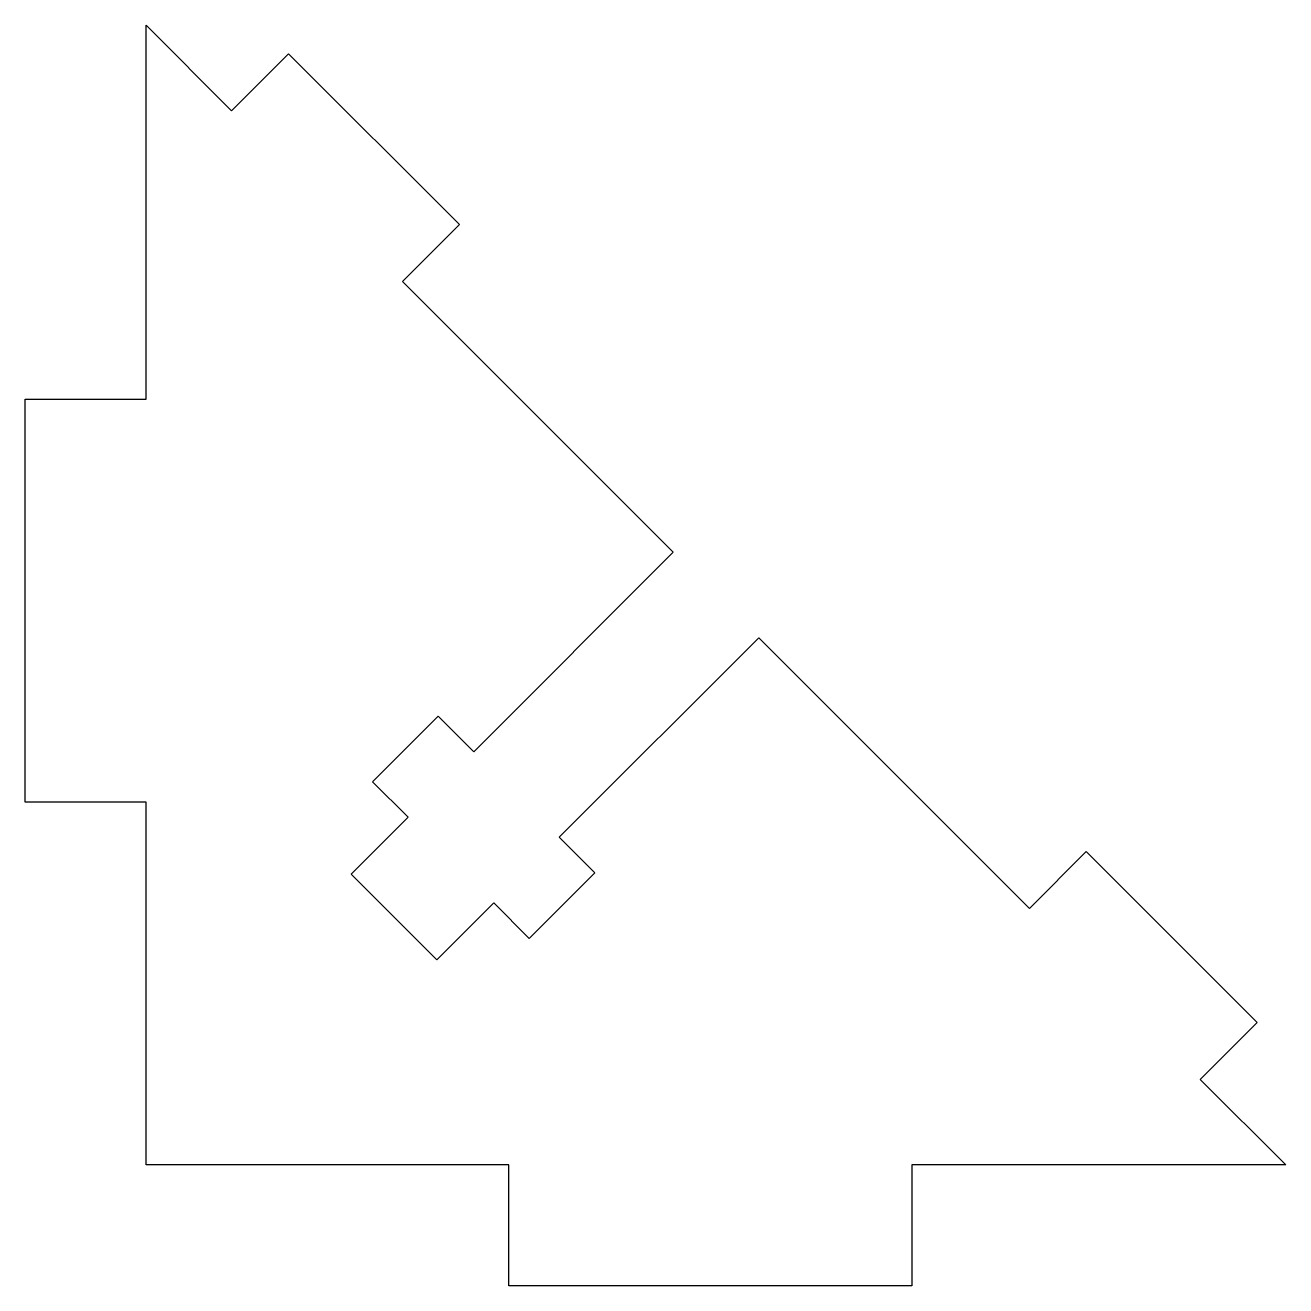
# Model space of a CAD drawing. Extents: x -31.3 to 0, y -17 to 14.3.
import ezdxf

# ---------------------------------------------------------------- set-up
doc = ezdxf.new("R2010")
doc.units = 0
doc.layers.get('0').update_dxf_attribs({"linetype": 'continuous'})

# ---------------------------------------------------------------- blocks, each defined once
blk = doc.blocks.new('PAD013')
at = {"color": 0}
for p, q in [((-28.284, 5), (-28.284, 14.284)), ((-28.284, 14.284), (-26.163, 12.163)), ((-26.163, 12.163), (-24.749, 13.577)), ((-24.749, 13.577), (-20.506, 9.335)), ((-20.506, 9.335), (-21.92, 7.92)), ((-21.92, 7.92), (-15.203, 1.203)), ((-31.284, -5), (-31.284, 5)), ((-31.284, 5), (-28.284, 5)), ((-15.203, 1.203), (-20.153, -3.747)), ((-18.031, -5.868), (-13.081, -0.919)), ((-13.081, -0.919), (-6.364, -7.636)), ((-21.036, -2.863), (-22.663, -4.489)), ((-20.153, -3.747), (-21.036, -2.863)), ((-22.663, -4.489), (-21.779, -5.373)), ((-28.284, -5), (-31.284, -5)), ((-28.284, -14), (-28.284, -5)), ((-21.779, -5.373), (-23.193, -6.788)), ((-17.147, -6.752), (-18.031, -5.868)), ((-6.364, -7.636), (-4.95, -6.222)), ((-4.95, -6.222), (-0.707, -10.464)), ((-23.193, -6.788), (-21.072, -8.909)), ((-18.774, -8.379), (-17.147, -6.752)), ((-21.072, -8.909), (-19.658, -7.495)), ((-19.658, -7.495), (-18.774, -8.379)), ((-0.707, -10.464), (-2.121, -11.879)), ((-2.121, -11.879), (0, -14)), ((-19.284, -14), (-28.284, -14)), ((-19.284, -17), (-19.284, -14)), ((0, -14), (-9.284, -14)), ((-9.284, -14), (-9.284, -17)), ((-9.284, -17), (-19.284, -17))]:
    blk.add_line(p, q, dxfattribs=at)

msp = doc.modelspace()

# ---------------------------------------------------------------- block references
at = {"color": 0}
msp.add_blockref('PAD013', (0, 0), dxfattribs=at)

doc.saveas('drawing.dxf')
